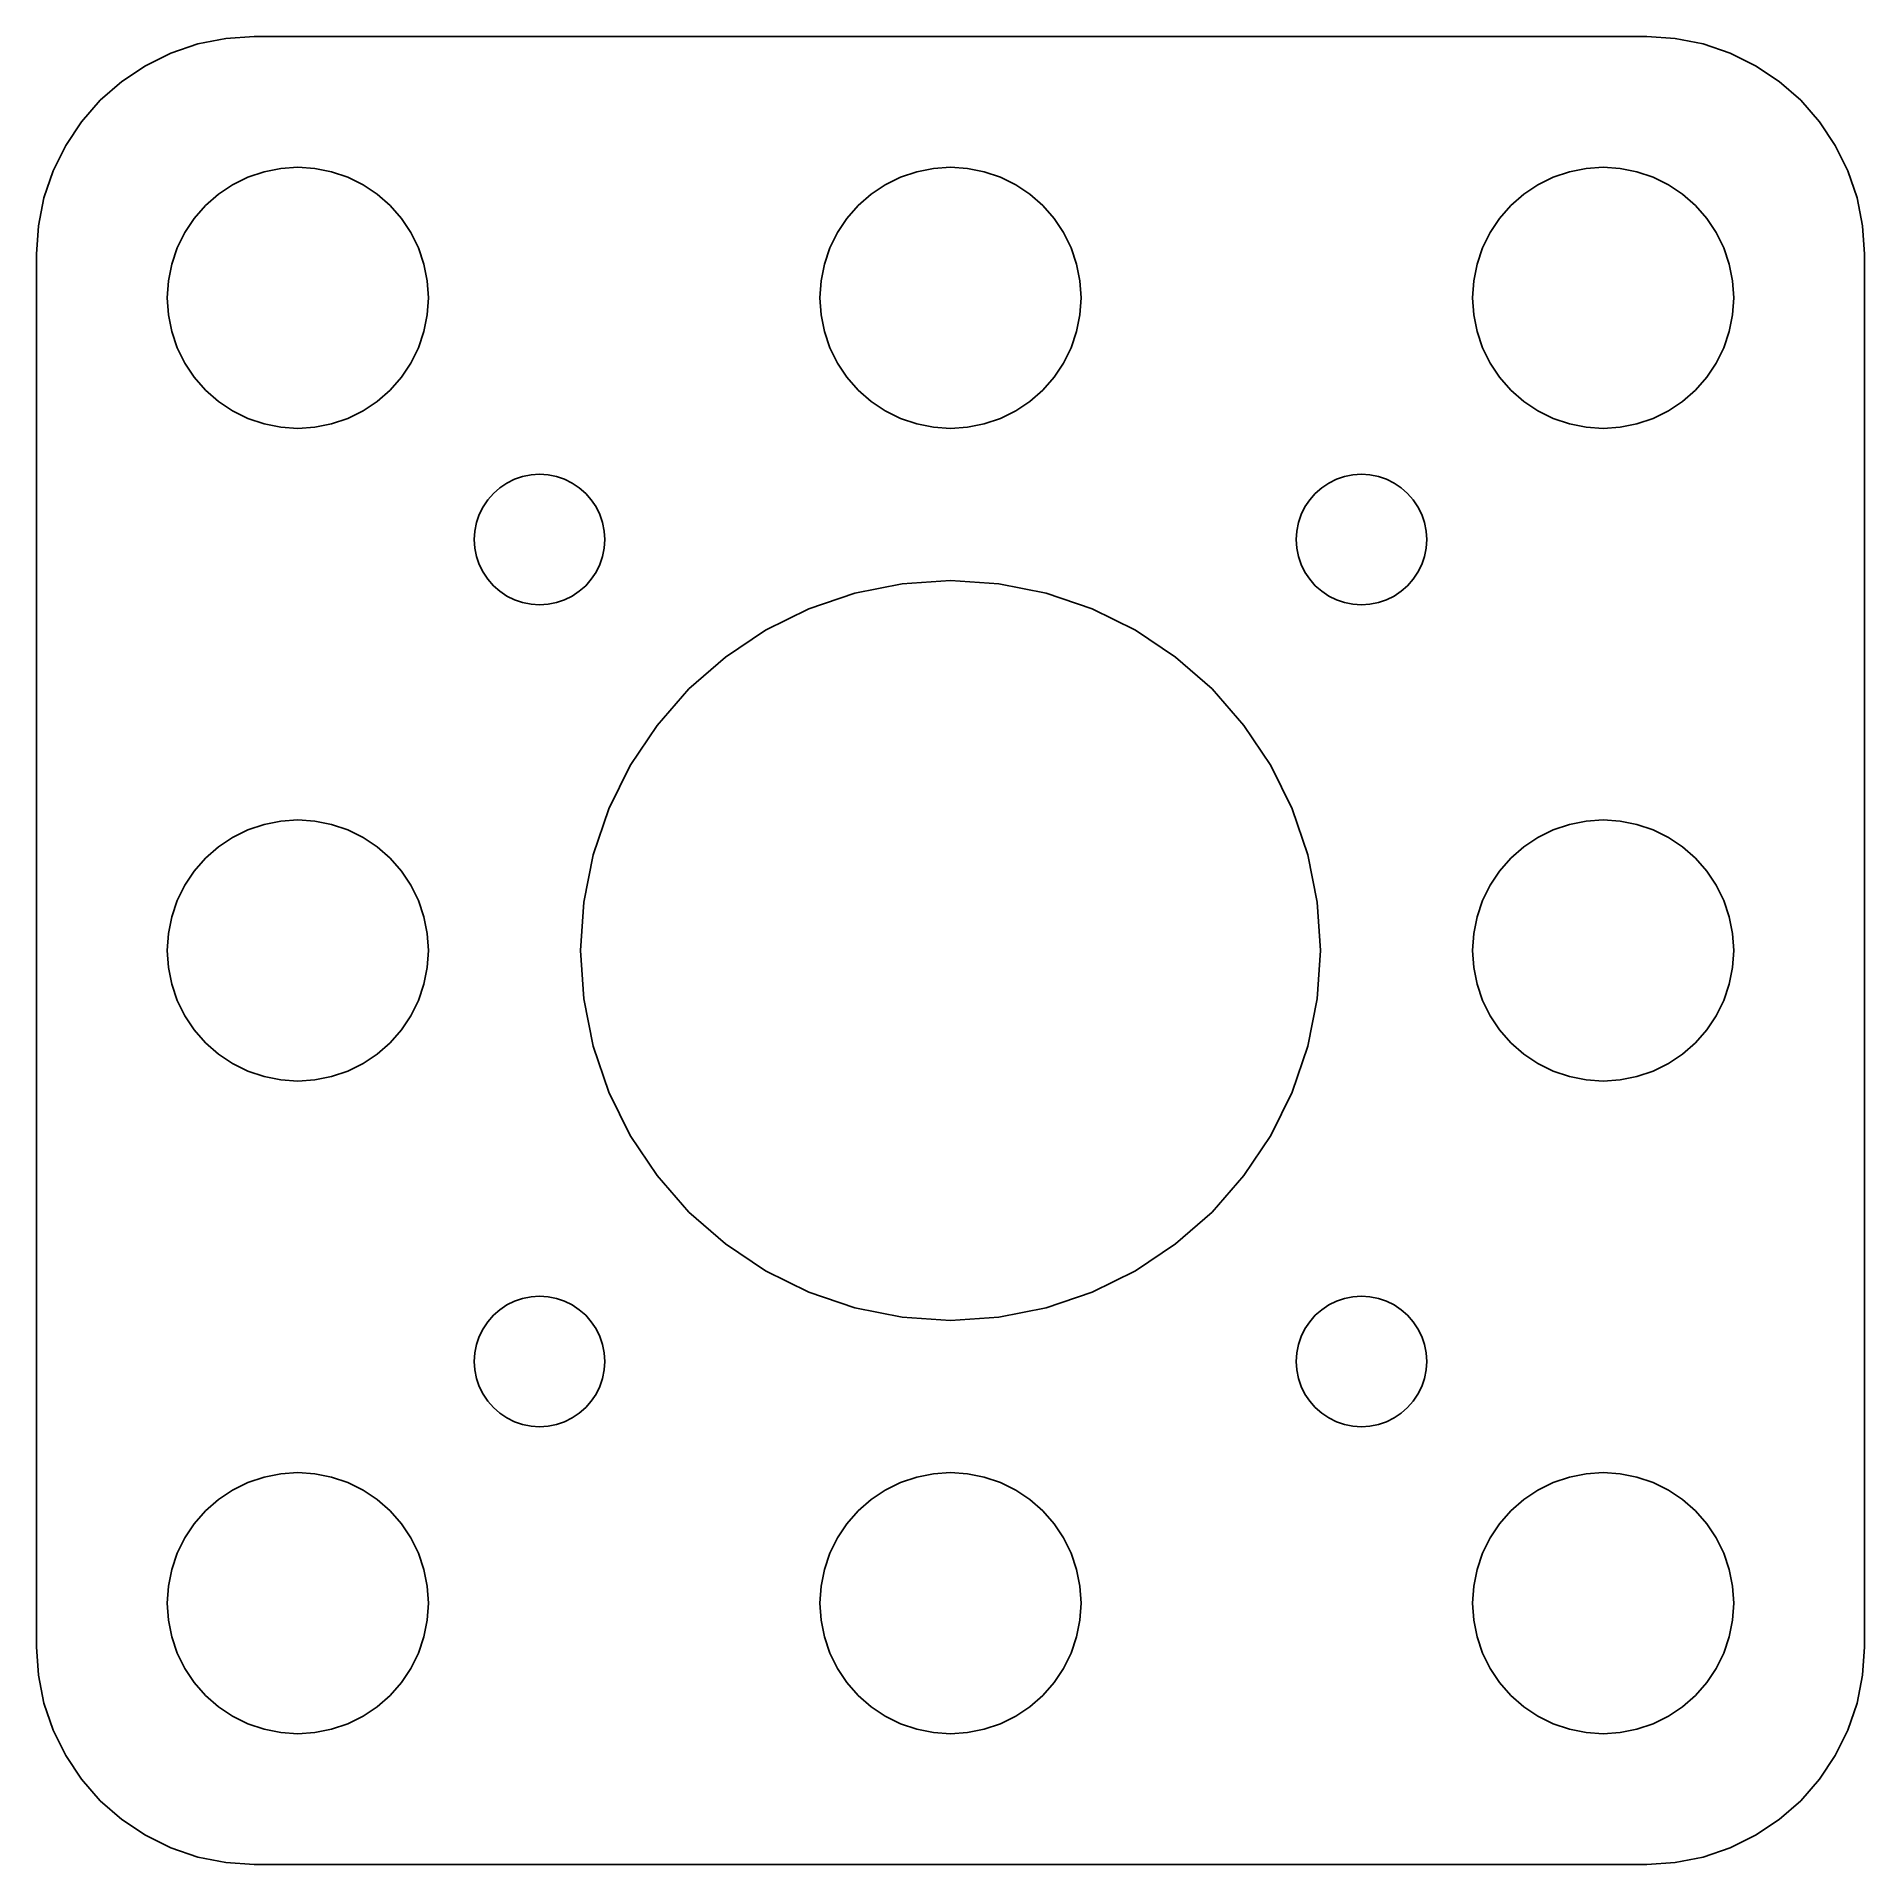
# Model space of a CAD drawing. Header units: metres. Extents: x -21 to 21, y -21 to 21.
import ezdxf

# ---------------------------------------------------------------- set-up
doc = ezdxf.new("R2010")
doc.units = ezdxf.units.M

msp = doc.modelspace()

# ---------------------------------------------------------------- linework, layer by layer
for p, q in [((-16.005, 21.005), (-16.6576, 20.9622)), ((16.005, 21.005), (-16.005, 21.005)), ((16.6576, 20.9622), (16.005, 21.005)), ((-17.9184, 20.6244), (-18.505, 20.3351)), ((-17.2991, 20.8346), (-17.9184, 20.6244)), ((-16.6576, 20.9622), (-17.2991, 20.8346)), ((17.2991, 20.8346), (16.6576, 20.9622)), ((17.9184, 20.6244), (17.2991, 20.8346)), ((18.505, 20.3351), (17.9184, 20.6244)), ((-18.505, 20.3351), (-19.0488, 19.9718)), ((19.0488, 19.9718), (18.505, 20.3351)), ((-19.0488, 19.9718), (-19.5405, 19.5405)), ((19.5405, 19.5405), (19.0488, 19.9718)), ((-19.5405, 19.5405), (-19.9718, 19.0488)), ((19.9718, 19.0488), (19.5405, 19.5405)), ((-19.9718, 19.0488), (-20.3351, 18.505)), ((20.3351, 18.505), (19.9718, 19.0488)), ((-20.3351, 18.505), (-20.6244, 17.9184)), ((20.6244, 17.9184), (20.3351, 18.505)), ((-20.6244, 17.9184), (-20.8346, 17.2991)), ((-16.5, 17.5981), (-16.148, 17.7716)), ((-16.148, 17.7716), (-15.7764, 17.8978)), ((-15.7764, 17.8978), (-15.3916, 17.9743)), ((-15.3916, 17.9743), (-15, 18)), ((-15, 18), (-14.6084, 17.9743)), ((-14.6084, 17.9743), (-14.2235, 17.8978)), ((-14.2235, 17.8978), (-13.8519, 17.7716)), ((-13.8519, 17.7716), (-13.5, 17.5981)), ((-1.5, 17.5981), (-1.14804, 17.7716)), ((-1.14804, 17.7716), (-0.776443, 17.8978)), ((-0.776443, 17.8978), (-0.391571, 17.9743)), ((-0.391571, 17.9743), (0, 18)), ((0, 18), (0.391571, 17.9743)), ((0.391571, 17.9743), (0.776443, 17.8978)), ((0.776443, 17.8978), (1.14804, 17.7716)), ((1.14804, 17.7716), (1.5, 17.5981)), ((13.5, 17.5981), (13.8519, 17.7716)), ((13.8519, 17.7716), (14.2235, 17.8978)), ((14.2235, 17.8978), (14.6084, 17.9743)), ((14.6084, 17.9743), (15, 18)), ((15, 18), (15.3916, 17.9743)), ((15.3916, 17.9743), (15.7764, 17.8978)), ((15.7764, 17.8978), (16.148, 17.7716)), ((16.148, 17.7716), (16.5, 17.5981)), ((20.8346, 17.2991), (20.6244, 17.9184)), ((-20.8346, 17.2991), (-20.9622, 16.6576)), ((-17.1213, 17.1213), (-16.8263, 17.3801)), ((-16.8263, 17.3801), (-16.5, 17.5981)), ((-13.5, 17.5981), (-13.1737, 17.3801)), ((-13.1737, 17.3801), (-12.8787, 17.1213)), ((-2.12131, 17.1213), (-1.82628, 17.3801)), ((-1.82628, 17.3801), (-1.5, 17.5981)), ((1.5, 17.5981), (1.82628, 17.3801)), ((1.82628, 17.3801), (2.12131, 17.1213)), ((12.8787, 17.1213), (13.1737, 17.3801)), ((13.1737, 17.3801), (13.5, 17.5981)), ((16.5, 17.5981), (16.8263, 17.3801)), ((16.8263, 17.3801), (17.1213, 17.1213)), ((20.9622, 16.6576), (20.8346, 17.2991)), ((-17.5981, 16.5), (-17.3801, 16.8263)), ((-17.3801, 16.8263), (-17.1213, 17.1213)), ((-12.8787, 17.1213), (-12.6199, 16.8263)), ((-12.6199, 16.8263), (-12.4019, 16.5)), ((-2.59807, 16.5), (-2.38005, 16.8263)), ((-2.38005, 16.8263), (-2.12131, 17.1213)), ((2.12131, 17.1213), (2.38005, 16.8263)), ((2.38005, 16.8263), (2.59807, 16.5)), ((12.4019, 16.5), (12.6199, 16.8263)), ((12.6199, 16.8263), (12.8787, 17.1213)), ((17.1213, 17.1213), (17.3801, 16.8263)), ((17.3801, 16.8263), (17.5981, 16.5)), ((-20.9622, 16.6576), (-21.005, 16.005)), ((-17.7716, 16.148), (-17.5981, 16.5)), ((-12.4019, 16.5), (-12.2283, 16.148)), ((-2.77164, 16.148), (-2.59807, 16.5)), ((2.59807, 16.5), (2.77164, 16.148)), ((12.2283, 16.148), (12.4019, 16.5)), ((17.5981, 16.5), (17.7716, 16.148)), ((21.005, 16.005), (20.9622, 16.6576)), ((-21.005, 16.005), (-21.005, -16.005)), ((-17.8978, 15.7764), (-17.7716, 16.148)), ((-12.2283, 16.148), (-12.1022, 15.7764)), ((-2.89777, 15.7764), (-2.77164, 16.148)), ((2.77164, 16.148), (2.89777, 15.7764)), ((12.1022, 15.7764), (12.2283, 16.148)), ((17.7716, 16.148), (17.8978, 15.7764)), ((21.005, -16.005), (21.005, 16.005)), ((-17.9743, 15.3916), (-17.8978, 15.7764)), ((-12.1022, 15.7764), (-12.0257, 15.3916)), ((-2.97432, 15.3916), (-2.89777, 15.7764)), ((2.89777, 15.7764), (2.97432, 15.3916)), ((12.0257, 15.3916), (12.1022, 15.7764)), ((17.8978, 15.7764), (17.9743, 15.3916)), ((-18, 15), (-17.9743, 15.3916)), ((-12.0257, 15.3916), (-12, 15)), ((-3, 15), (-2.97432, 15.3916)), ((2.97432, 15.3916), (3, 15)), ((12, 15), (12.0257, 15.3916)), ((17.9743, 15.3916), (18, 15)), ((-17.9743, 14.6084), (-18, 15)), ((-12, 15), (-12.0257, 14.6084)), ((-2.97432, 14.6084), (-3, 15)), ((3, 15), (2.97432, 14.6084)), ((12.0257, 14.6084), (12, 15)), ((18, 15), (17.9743, 14.6084)), ((-17.8978, 14.2235), (-17.9743, 14.6084)), ((-12.0257, 14.6084), (-12.1022, 14.2235)), ((-2.89777, 14.2235), (-2.97432, 14.6084)), ((2.97432, 14.6084), (2.89777, 14.2235)), ((12.1022, 14.2235), (12.0257, 14.6084)), ((17.9743, 14.6084), (17.8978, 14.2235)), ((-17.7716, 13.8519), (-17.8978, 14.2235)), ((-12.1022, 14.2235), (-12.2283, 13.8519)), ((-2.77164, 13.8519), (-2.89777, 14.2235)), ((2.89777, 14.2235), (2.77164, 13.8519)), ((12.2283, 13.8519), (12.1022, 14.2235)), ((17.8978, 14.2235), (17.7716, 13.8519)), ((-17.5981, 13.5), (-17.7716, 13.8519)), ((-17.3801, 13.1737), (-17.5981, 13.5)), ((-12.4019, 13.5), (-12.6199, 13.1737)), ((-12.2283, 13.8519), (-12.4019, 13.5)), ((-2.59807, 13.5), (-2.77164, 13.8519)), ((-2.38005, 13.1737), (-2.59807, 13.5)), ((2.59807, 13.5), (2.38005, 13.1737)), ((2.77164, 13.8519), (2.59807, 13.5)), ((12.4019, 13.5), (12.2283, 13.8519)), ((12.6199, 13.1737), (12.4019, 13.5)), ((17.5981, 13.5), (17.3801, 13.1737)), ((17.7716, 13.8519), (17.5981, 13.5)), ((-17.1213, 12.8787), (-17.3801, 13.1737)), ((-12.6199, 13.1737), (-12.8787, 12.8787)), ((-2.12131, 12.8787), (-2.38005, 13.1737)), ((2.38005, 13.1737), (2.12131, 12.8787)), ((12.8787, 12.8787), (12.6199, 13.1737)), ((17.3801, 13.1737), (17.1213, 12.8787)), ((-16.8263, 12.6199), (-17.1213, 12.8787)), ((-16.5, 12.4019), (-16.8263, 12.6199)), ((-13.1737, 12.6199), (-13.5, 12.4019)), ((-12.8787, 12.8787), (-13.1737, 12.6199)), ((-1.82628, 12.6199), (-2.12131, 12.8787)), ((-1.5, 12.4019), (-1.82628, 12.6199)), ((1.82628, 12.6199), (1.5, 12.4019)), ((2.12131, 12.8787), (1.82628, 12.6199)), ((13.1737, 12.6199), (12.8787, 12.8787)), ((13.5, 12.4019), (13.1737, 12.6199)), ((16.8263, 12.6199), (16.5, 12.4019)), ((17.1213, 12.8787), (16.8263, 12.6199)), ((-16.148, 12.2283), (-16.5, 12.4019)), ((-15.7764, 12.1022), (-16.148, 12.2283)), ((-13.8519, 12.2283), (-14.2235, 12.1022)), ((-13.5, 12.4019), (-13.8519, 12.2283)), ((-1.14804, 12.2283), (-1.5, 12.4019)), ((-0.776443, 12.1022), (-1.14804, 12.2283)), ((1.14804, 12.2283), (0.776443, 12.1022)), ((1.5, 12.4019), (1.14804, 12.2283)), ((13.8519, 12.2283), (13.5, 12.4019)), ((14.2235, 12.1022), (13.8519, 12.2283)), ((16.148, 12.2283), (15.7764, 12.1022)), ((16.5, 12.4019), (16.148, 12.2283)), ((-15.3916, 12.0257), (-15.7764, 12.1022)), ((-15, 12), (-15.3916, 12.0257)), ((-14.6084, 12.0257), (-15, 12)), ((-14.2235, 12.1022), (-14.6084, 12.0257)), ((-0.391571, 12.0257), (-0.776443, 12.1022)), ((0, 12), (-0.391571, 12.0257)), ((0.391571, 12.0257), (0, 12)), ((0.776443, 12.1022), (0.391571, 12.0257)), ((14.6084, 12.0257), (14.2235, 12.1022)), ((15, 12), (14.6084, 12.0257)), ((15.3916, 12.0257), (15, 12)), ((15.7764, 12.1022), (15.3916, 12.0257)), ((-9.83322, 10.8939), (-9.64078, 10.9322)), ((-9.64078, 10.9322), (-9.44499, 10.945)), ((-9.44499, 10.945), (-9.24921, 10.9322)), ((-9.24921, 10.9322), (-9.05676, 10.8939)), ((9.05676, 10.8939), (9.24921, 10.9322)), ((9.24921, 10.9322), (9.44499, 10.945)), ((9.44499, 10.945), (9.64078, 10.9322)), ((9.64078, 10.9322), (9.83322, 10.8939)), ((-10.635, 10.3581), (-10.5056, 10.5056)), ((-10.5056, 10.5056), (-10.3581, 10.635)), ((-10.3581, 10.635), (-10.195, 10.744)), ((-10.195, 10.744), (-10.019, 10.8308)), ((-10.019, 10.8308), (-9.83322, 10.8939)), ((-9.05676, 10.8939), (-8.87097, 10.8308)), ((-8.87097, 10.8308), (-8.69499, 10.744)), ((-8.69499, 10.744), (-8.53185, 10.635)), ((-8.53185, 10.635), (-8.38434, 10.5056)), ((-8.38434, 10.5056), (-8.25496, 10.3581)), ((8.25496, 10.3581), (8.38434, 10.5056)), ((8.38434, 10.5056), (8.53185, 10.635)), ((8.53185, 10.635), (8.69499, 10.744)), ((8.69499, 10.744), (8.87097, 10.8308)), ((8.87097, 10.8308), (9.05676, 10.8939)), ((9.83322, 10.8939), (10.019, 10.8308)), ((10.019, 10.8308), (10.195, 10.744)), ((10.195, 10.744), (10.3581, 10.635)), ((10.3581, 10.635), (10.5056, 10.5056)), ((10.5056, 10.5056), (10.635, 10.3581)), ((-10.8308, 10.019), (-10.744, 10.195)), ((-10.744, 10.195), (-10.635, 10.3581)), ((-8.25496, 10.3581), (-8.14595, 10.195)), ((-8.14595, 10.195), (-8.05917, 10.019)), ((8.05917, 10.019), (8.14595, 10.195)), ((8.14595, 10.195), (8.25496, 10.3581)), ((10.635, 10.3581), (10.744, 10.195)), ((10.744, 10.195), (10.8308, 10.019)), ((-10.9322, 9.64078), (-10.8939, 9.83322)), ((-10.8939, 9.83322), (-10.8308, 10.019)), ((-8.05917, 10.019), (-7.99611, 9.83322)), ((-7.99611, 9.83322), (-7.95782, 9.64078)), ((7.95782, 9.64078), (7.99611, 9.83322)), ((7.99611, 9.83322), (8.05917, 10.019)), ((10.8308, 10.019), (10.8939, 9.83322)), ((10.8939, 9.83322), (10.9322, 9.64078)), ((-10.945, 9.44499), (-10.9322, 9.64078)), ((-10.9322, 9.24921), (-10.945, 9.44499)), ((-10.8939, 9.05676), (-10.9322, 9.24921)), ((-7.95782, 9.24921), (-7.99611, 9.05676)), ((-7.95782, 9.64078), (-7.94499, 9.44499)), ((-7.94499, 9.44499), (-7.95782, 9.24921)), ((7.94499, 9.44499), (7.95782, 9.64078)), ((7.95782, 9.24921), (7.94499, 9.44499)), ((7.99611, 9.05676), (7.95782, 9.24921)), ((10.9322, 9.24921), (10.8939, 9.05676)), ((10.9322, 9.64078), (10.945, 9.44499)), ((10.945, 9.44499), (10.9322, 9.24921)), ((-10.8308, 8.87097), (-10.8939, 9.05676)), ((-10.744, 8.69499), (-10.8308, 8.87097)), ((-8.05917, 8.87097), (-8.14595, 8.69499)), ((-7.99611, 9.05676), (-8.05917, 8.87097)), ((8.05917, 8.87097), (7.99611, 9.05676)), ((8.14595, 8.69499), (8.05917, 8.87097)), ((10.8308, 8.87097), (10.744, 8.69499)), ((10.8939, 9.05676), (10.8308, 8.87097)), ((-10.635, 8.53185), (-10.744, 8.69499)), ((-10.5056, 8.38434), (-10.635, 8.53185)), ((-8.25496, 8.53185), (-8.38434, 8.38434)), ((-8.14595, 8.69499), (-8.25496, 8.53185)), ((-2.19995, 8.21036), (-1.10947, 8.42728)), ((-1.10947, 8.42728), (0, 8.5)), ((0, 8.5), (1.10947, 8.42728)), ((1.10947, 8.42728), (2.19995, 8.21036)), ((8.25496, 8.53185), (8.14595, 8.69499)), ((8.38434, 8.38434), (8.25496, 8.53185)), ((10.635, 8.53185), (10.5056, 8.38434)), ((10.744, 8.69499), (10.635, 8.53185)), ((-10.3581, 8.25496), (-10.5056, 8.38434)), ((-10.195, 8.14595), (-10.3581, 8.25496)), ((-10.019, 8.05917), (-10.195, 8.14595)), ((-9.83322, 7.99611), (-10.019, 8.05917)), ((-9.64078, 7.95782), (-9.83322, 7.99611)), ((-9.05676, 7.99611), (-9.24921, 7.95782)), ((-8.87097, 8.05917), (-9.05676, 7.99611)), ((-8.69499, 8.14595), (-8.87097, 8.05917)), ((-8.53185, 8.25496), (-8.69499, 8.14595)), ((-8.38434, 8.38434), (-8.53185, 8.25496)), ((-3.25281, 7.85297), (-2.19995, 8.21036)), ((2.19995, 8.21036), (3.25281, 7.85297)), ((8.53185, 8.25496), (8.38434, 8.38434)), ((8.69499, 8.14595), (8.53185, 8.25496)), ((8.87097, 8.05917), (8.69499, 8.14595)), ((9.05676, 7.99611), (8.87097, 8.05917)), ((9.24921, 7.95782), (9.05676, 7.99611)), ((9.83322, 7.99611), (9.64078, 7.95782)), ((10.019, 8.05917), (9.83322, 7.99611)), ((10.195, 8.14595), (10.019, 8.05917)), ((10.3581, 8.25496), (10.195, 8.14595)), ((10.5056, 8.38434), (10.3581, 8.25496)), ((-9.44499, 7.94499), (-9.64078, 7.95782)), ((-9.24921, 7.95782), (-9.44499, 7.94499)), ((-4.25, 7.36121), (-3.25281, 7.85297)), ((3.25281, 7.85297), (4.25, 7.36121)), ((9.44499, 7.94499), (9.24921, 7.95782)), ((9.64078, 7.95782), (9.44499, 7.94499)), ((-5.17447, 6.7435), (-4.25, 7.36121)), ((4.25, 7.36121), (5.17447, 6.7435)), ((-6.01041, 6.01041), (-5.17447, 6.7435)), ((5.17447, 6.7435), (6.01041, 6.01041)), ((-6.7435, 5.17447), (-6.01041, 6.01041)), ((6.01041, 6.01041), (6.7435, 5.17447)), ((-7.36121, 4.25), (-6.7435, 5.17447)), ((6.7435, 5.17447), (7.36121, 4.25)), ((-7.85297, 3.25281), (-7.36121, 4.25)), ((7.36121, 4.25), (7.85297, 3.25281)), ((-15.7764, 2.89777), (-15.3916, 2.97432)), ((-15.3916, 2.97432), (-15, 3)), ((-15, 3), (-14.6084, 2.97432)), ((-14.6084, 2.97432), (-14.2235, 2.89777)), ((-8.21036, 2.19995), (-7.85297, 3.25281)), ((7.85297, 3.25281), (8.21036, 2.19995)), ((14.2235, 2.89777), (14.6084, 2.97432)), ((14.6084, 2.97432), (15, 3)), ((15, 3), (15.3916, 2.97432)), ((15.3916, 2.97432), (15.7764, 2.89777)), ((-16.8263, 2.38005), (-16.5, 2.59807)), ((-16.5, 2.59807), (-16.148, 2.77164)), ((-16.148, 2.77164), (-15.7764, 2.89777)), ((-14.2235, 2.89777), (-13.8519, 2.77164)), ((-13.8519, 2.77164), (-13.5, 2.59807)), ((-13.5, 2.59807), (-13.1737, 2.38005)), ((13.1737, 2.38005), (13.5, 2.59807)), ((13.5, 2.59807), (13.8519, 2.77164)), ((13.8519, 2.77164), (14.2235, 2.89777)), ((15.7764, 2.89777), (16.148, 2.77164)), ((16.148, 2.77164), (16.5, 2.59807)), ((16.5, 2.59807), (16.8263, 2.38005)), ((-17.3801, 1.82628), (-17.1213, 2.12131)), ((-17.1213, 2.12131), (-16.8263, 2.38005)), ((-13.1737, 2.38005), (-12.8787, 2.12131)), ((-12.8787, 2.12131), (-12.6199, 1.82628)), ((-8.42728, 1.10947), (-8.21036, 2.19995)), ((8.21036, 2.19995), (8.42728, 1.10947)), ((12.6199, 1.82628), (12.8787, 2.12131)), ((12.8787, 2.12131), (13.1737, 2.38005)), ((16.8263, 2.38005), (17.1213, 2.12131)), ((17.1213, 2.12131), (17.3801, 1.82628)), ((-17.5981, 1.5), (-17.3801, 1.82628)), ((-12.6199, 1.82628), (-12.4019, 1.5)), ((12.4019, 1.5), (12.6199, 1.82628)), ((17.3801, 1.82628), (17.5981, 1.5)), ((-17.7716, 1.14804), (-17.5981, 1.5)), ((-12.4019, 1.5), (-12.2283, 1.14804)), ((12.2283, 1.14804), (12.4019, 1.5)), ((17.5981, 1.5), (17.7716, 1.14804)), ((-17.8978, 0.776443), (-17.7716, 1.14804)), ((-12.2283, 1.14804), (-12.1022, 0.776443)), ((-8.5, 0), (-8.42728, 1.10947)), ((8.42728, 1.10947), (8.5, 0)), ((12.1022, 0.776443), (12.2283, 1.14804)), ((17.7716, 1.14804), (17.8978, 0.776443)), ((-17.9743, 0.391571), (-17.8978, 0.776443)), ((-12.1022, 0.776443), (-12.0257, 0.391571)), ((12.0257, 0.391571), (12.1022, 0.776443)), ((17.8978, 0.776443), (17.9743, 0.391571)), ((-18, 0), (-17.9743, 0.391571)), ((-17.9743, -0.391571), (-18, 0)), ((-12.0257, 0.391571), (-12, 0)), ((-12, 0), (-12.0257, -0.391571)), ((-8.42728, -1.10947), (-8.5, 0)), ((8.5, 0), (8.42728, -1.10947)), ((12, 0), (12.0257, 0.391571)), ((12.0257, -0.391571), (12, 0)), ((17.9743, 0.391571), (18, 0)), ((18, 0), (17.9743, -0.391571)), ((-17.8978, -0.776443), (-17.9743, -0.391571)), ((-12.0257, -0.391571), (-12.1022, -0.776443)), ((12.1022, -0.776443), (12.0257, -0.391571)), ((17.9743, -0.391571), (17.8978, -0.776443)), ((-17.7716, -1.14804), (-17.8978, -0.776443)), ((-12.1022, -0.776443), (-12.2283, -1.14804)), ((12.2283, -1.14804), (12.1022, -0.776443)), ((17.8978, -0.776443), (17.7716, -1.14804)), ((-17.5981, -1.5), (-17.7716, -1.14804)), ((-12.2283, -1.14804), (-12.4019, -1.5)), ((-8.21036, -2.19995), (-8.42728, -1.10947)), ((8.42728, -1.10947), (8.21036, -2.19995)), ((12.4019, -1.5), (12.2283, -1.14804)), ((17.7716, -1.14804), (17.5981, -1.5)), ((-17.3801, -1.82628), (-17.5981, -1.5)), ((-12.4019, -1.5), (-12.6199, -1.82628)), ((12.6199, -1.82628), (12.4019, -1.5)), ((17.5981, -1.5), (17.3801, -1.82628)), ((-17.1213, -2.12131), (-17.3801, -1.82628)), ((-12.6199, -1.82628), (-12.8787, -2.12131)), ((12.8787, -2.12131), (12.6199, -1.82628)), ((17.3801, -1.82628), (17.1213, -2.12131)), ((-16.8263, -2.38005), (-17.1213, -2.12131)), ((-16.5, -2.59807), (-16.8263, -2.38005)), ((-13.1737, -2.38005), (-13.5, -2.59807)), ((-12.8787, -2.12131), (-13.1737, -2.38005)), ((-7.85297, -3.25281), (-8.21036, -2.19995)), ((8.21036, -2.19995), (7.85297, -3.25281)), ((13.1737, -2.38005), (12.8787, -2.12131)), ((13.5, -2.59807), (13.1737, -2.38005)), ((16.8263, -2.38005), (16.5, -2.59807)), ((17.1213, -2.12131), (16.8263, -2.38005)), ((-16.148, -2.77164), (-16.5, -2.59807)), ((-15.7764, -2.89777), (-16.148, -2.77164)), ((-15.3916, -2.97432), (-15.7764, -2.89777)), ((-14.2235, -2.89777), (-14.6084, -2.97432)), ((-13.8519, -2.77164), (-14.2235, -2.89777)), ((-13.5, -2.59807), (-13.8519, -2.77164)), ((13.8519, -2.77164), (13.5, -2.59807)), ((14.2235, -2.89777), (13.8519, -2.77164)), ((14.6084, -2.97432), (14.2235, -2.89777)), ((15.7764, -2.89777), (15.3916, -2.97432)), ((16.148, -2.77164), (15.7764, -2.89777)), ((16.5, -2.59807), (16.148, -2.77164)), ((-15, -3), (-15.3916, -2.97432)), ((-14.6084, -2.97432), (-15, -3)), ((-7.36121, -4.25), (-7.85297, -3.25281)), ((7.85297, -3.25281), (7.36121, -4.25)), ((15, -3), (14.6084, -2.97432)), ((15.3916, -2.97432), (15, -3)), ((-6.7435, -5.17447), (-7.36121, -4.25)), ((7.36121, -4.25), (6.7435, -5.17447)), ((-6.01041, -6.01041), (-6.7435, -5.17447)), ((6.7435, -5.17447), (6.01041, -6.01041)), ((-5.17447, -6.7435), (-6.01041, -6.01041)), ((6.01041, -6.01041), (5.17447, -6.7435)), ((-4.25, -7.36121), (-5.17447, -6.7435)), ((5.17447, -6.7435), (4.25, -7.36121)), ((-3.25281, -7.85297), (-4.25, -7.36121)), ((4.25, -7.36121), (3.25281, -7.85297)), ((-9.83322, -7.99611), (-9.64078, -7.95782)), ((-9.64078, -7.95782), (-9.44499, -7.94499)), ((-9.44499, -7.94499), (-9.24921, -7.95782)), ((-9.24921, -7.95782), (-9.05676, -7.99611)), ((-2.19995, -8.21036), (-3.25281, -7.85297)), ((3.25281, -7.85297), (2.19995, -8.21036)), ((9.05676, -7.99611), (9.24921, -7.95782)), ((9.24921, -7.95782), (9.44499, -7.94499)), ((9.44499, -7.94499), (9.64078, -7.95782)), ((9.64078, -7.95782), (9.83322, -7.99611)), ((-10.635, -8.53185), (-10.5056, -8.38434)), ((-10.5056, -8.38434), (-10.3581, -8.25496)), ((-10.3581, -8.25496), (-10.195, -8.14595)), ((-10.195, -8.14595), (-10.019, -8.05917)), ((-10.019, -8.05917), (-9.83322, -7.99611)), ((-9.05676, -7.99611), (-8.87097, -8.05917)), ((-8.87097, -8.05917), (-8.69499, -8.14595)), ((-8.69499, -8.14595), (-8.53185, -8.25496)), ((-8.53185, -8.25496), (-8.38434, -8.38434)), ((-8.38434, -8.38434), (-8.25496, -8.53185)), ((-1.10947, -8.42728), (-2.19995, -8.21036)), ((2.19995, -8.21036), (1.10947, -8.42728)), ((8.25496, -8.53185), (8.38434, -8.38434)), ((8.38434, -8.38434), (8.53185, -8.25496)), ((8.53185, -8.25496), (8.69499, -8.14595)), ((8.69499, -8.14595), (8.87097, -8.05917)), ((8.87097, -8.05917), (9.05676, -7.99611)), ((9.83322, -7.99611), (10.019, -8.05917)), ((10.019, -8.05917), (10.195, -8.14595)), ((10.195, -8.14595), (10.3581, -8.25496)), ((10.3581, -8.25496), (10.5056, -8.38434)), ((10.5056, -8.38434), (10.635, -8.53185)), ((-10.8308, -8.87097), (-10.744, -8.69499)), ((-10.744, -8.69499), (-10.635, -8.53185)), ((-8.25496, -8.53185), (-8.14595, -8.69499)), ((-8.14595, -8.69499), (-8.05917, -8.87097)), ((0, -8.5), (-1.10947, -8.42728)), ((1.10947, -8.42728), (0, -8.5)), ((8.05917, -8.87097), (8.14595, -8.69499)), ((8.14595, -8.69499), (8.25496, -8.53185)), ((10.635, -8.53185), (10.744, -8.69499)), ((10.744, -8.69499), (10.8308, -8.87097)), ((-10.9322, -9.24921), (-10.8939, -9.05676)), ((-10.8939, -9.05676), (-10.8308, -8.87097)), ((-8.05917, -8.87097), (-7.99611, -9.05676)), ((-7.99611, -9.05676), (-7.95782, -9.24921)), ((7.95782, -9.24921), (7.99611, -9.05676)), ((7.99611, -9.05676), (8.05917, -8.87097)), ((10.8308, -8.87097), (10.8939, -9.05676)), ((10.8939, -9.05676), (10.9322, -9.24921)), ((-10.945, -9.44499), (-10.9322, -9.24921)), ((-10.9322, -9.64078), (-10.945, -9.44499)), ((-10.8939, -9.83322), (-10.9322, -9.64078)), ((-7.95782, -9.64078), (-7.99611, -9.83322)), ((-7.95782, -9.24921), (-7.94499, -9.44499)), ((-7.94499, -9.44499), (-7.95782, -9.64078)), ((7.94499, -9.44499), (7.95782, -9.24921)), ((7.95782, -9.64078), (7.94499, -9.44499)), ((7.99611, -9.83322), (7.95782, -9.64078)), ((10.9322, -9.64078), (10.8939, -9.83322)), ((10.9322, -9.24921), (10.945, -9.44499)), ((10.945, -9.44499), (10.9322, -9.64078)), ((-10.8308, -10.019), (-10.8939, -9.83322)), ((-10.744, -10.195), (-10.8308, -10.019)), ((-8.05917, -10.019), (-8.14595, -10.195)), ((-7.99611, -9.83322), (-8.05917, -10.019)), ((8.05917, -10.019), (7.99611, -9.83322)), ((8.14595, -10.195), (8.05917, -10.019)), ((10.8308, -10.019), (10.744, -10.195)), ((10.8939, -9.83322), (10.8308, -10.019)), ((-10.635, -10.3581), (-10.744, -10.195)), ((-10.5056, -10.5056), (-10.635, -10.3581)), ((-8.25496, -10.3581), (-8.38434, -10.5056)), ((-8.14595, -10.195), (-8.25496, -10.3581)), ((8.25496, -10.3581), (8.14595, -10.195)), ((8.38434, -10.5056), (8.25496, -10.3581)), ((10.635, -10.3581), (10.5056, -10.5056)), ((10.744, -10.195), (10.635, -10.3581)), ((-10.3581, -10.635), (-10.5056, -10.5056)), ((-10.195, -10.744), (-10.3581, -10.635)), ((-10.019, -10.8308), (-10.195, -10.744)), ((-9.83322, -10.8939), (-10.019, -10.8308)), ((-9.64078, -10.9322), (-9.83322, -10.8939)), ((-9.05676, -10.8939), (-9.24921, -10.9322)), ((-8.87097, -10.8308), (-9.05676, -10.8939)), ((-8.69499, -10.744), (-8.87097, -10.8308)), ((-8.53185, -10.635), (-8.69499, -10.744)), ((-8.38434, -10.5056), (-8.53185, -10.635)), ((8.53185, -10.635), (8.38434, -10.5056)), ((8.69499, -10.744), (8.53185, -10.635)), ((8.87097, -10.8308), (8.69499, -10.744)), ((9.05676, -10.8939), (8.87097, -10.8308)), ((9.24921, -10.9322), (9.05676, -10.8939)), ((9.83322, -10.8939), (9.64078, -10.9322)), ((10.019, -10.8308), (9.83322, -10.8939)), ((10.195, -10.744), (10.019, -10.8308)), ((10.3581, -10.635), (10.195, -10.744)), ((10.5056, -10.5056), (10.3581, -10.635)), ((-9.44499, -10.945), (-9.64078, -10.9322)), ((-9.24921, -10.9322), (-9.44499, -10.945)), ((9.44499, -10.945), (9.24921, -10.9322)), ((9.64078, -10.9322), (9.44499, -10.945)), ((-16.148, -12.2283), (-15.7764, -12.1022)), ((-15.7764, -12.1022), (-15.3916, -12.0257)), ((-15.3916, -12.0257), (-15, -12)), ((-15, -12), (-14.6084, -12.0257)), ((-14.6084, -12.0257), (-14.2235, -12.1022)), ((-14.2235, -12.1022), (-13.8519, -12.2283)), ((-1.14804, -12.2283), (-0.776443, -12.1022)), ((-0.776443, -12.1022), (-0.391571, -12.0257)), ((-0.391571, -12.0257), (0, -12)), ((0, -12), (0.391571, -12.0257)), ((0.391571, -12.0257), (0.776443, -12.1022)), ((0.776443, -12.1022), (1.14804, -12.2283)), ((13.8519, -12.2283), (14.2235, -12.1022)), ((14.2235, -12.1022), (14.6084, -12.0257)), ((14.6084, -12.0257), (15, -12)), ((15, -12), (15.3916, -12.0257)), ((15.3916, -12.0257), (15.7764, -12.1022)), ((15.7764, -12.1022), (16.148, -12.2283)), ((-16.8263, -12.6199), (-16.5, -12.4019)), ((-16.5, -12.4019), (-16.148, -12.2283)), ((-13.8519, -12.2283), (-13.5, -12.4019)), ((-13.5, -12.4019), (-13.1737, -12.6199)), ((-1.82628, -12.6199), (-1.5, -12.4019)), ((-1.5, -12.4019), (-1.14804, -12.2283)), ((1.14804, -12.2283), (1.5, -12.4019)), ((1.5, -12.4019), (1.82628, -12.6199)), ((13.1737, -12.6199), (13.5, -12.4019)), ((13.5, -12.4019), (13.8519, -12.2283)), ((16.148, -12.2283), (16.5, -12.4019)), ((16.5, -12.4019), (16.8263, -12.6199)), ((-17.3801, -13.1737), (-17.1213, -12.8787)), ((-17.1213, -12.8787), (-16.8263, -12.6199)), ((-13.1737, -12.6199), (-12.8787, -12.8787)), ((-12.8787, -12.8787), (-12.6199, -13.1737)), ((-2.38005, -13.1737), (-2.12131, -12.8787)), ((-2.12131, -12.8787), (-1.82628, -12.6199)), ((1.82628, -12.6199), (2.12131, -12.8787)), ((2.12131, -12.8787), (2.38005, -13.1737)), ((12.6199, -13.1737), (12.8787, -12.8787)), ((12.8787, -12.8787), (13.1737, -12.6199)), ((16.8263, -12.6199), (17.1213, -12.8787)), ((17.1213, -12.8787), (17.3801, -13.1737)), ((-17.5981, -13.5), (-17.3801, -13.1737)), ((-12.6199, -13.1737), (-12.4019, -13.5)), ((-2.59807, -13.5), (-2.38005, -13.1737)), ((2.38005, -13.1737), (2.59807, -13.5)), ((12.4019, -13.5), (12.6199, -13.1737)), ((17.3801, -13.1737), (17.5981, -13.5)), ((-17.8978, -14.2235), (-17.7716, -13.8519)), ((-17.7716, -13.8519), (-17.5981, -13.5)), ((-12.4019, -13.5), (-12.2283, -13.8519)), ((-12.2283, -13.8519), (-12.1022, -14.2235)), ((-2.89777, -14.2235), (-2.77164, -13.8519)), ((-2.77164, -13.8519), (-2.59807, -13.5)), ((2.59807, -13.5), (2.77164, -13.8519)), ((2.77164, -13.8519), (2.89777, -14.2235)), ((12.1022, -14.2235), (12.2283, -13.8519)), ((12.2283, -13.8519), (12.4019, -13.5)), ((17.5981, -13.5), (17.7716, -13.8519)), ((17.7716, -13.8519), (17.8978, -14.2235)), ((-17.9743, -14.6084), (-17.8978, -14.2235)), ((-12.1022, -14.2235), (-12.0257, -14.6084)), ((-2.97432, -14.6084), (-2.89777, -14.2235)), ((2.89777, -14.2235), (2.97432, -14.6084)), ((12.0257, -14.6084), (12.1022, -14.2235)), ((17.8978, -14.2235), (17.9743, -14.6084)), ((-18, -15), (-17.9743, -14.6084)), ((-12.0257, -14.6084), (-12, -15)), ((-3, -15), (-2.97432, -14.6084)), ((2.97432, -14.6084), (3, -15)), ((12, -15), (12.0257, -14.6084)), ((17.9743, -14.6084), (18, -15)), ((-17.9743, -15.3916), (-18, -15)), ((-12, -15), (-12.0257, -15.3916)), ((-2.97432, -15.3916), (-3, -15)), ((3, -15), (2.97432, -15.3916)), ((12.0257, -15.3916), (12, -15)), ((18, -15), (17.9743, -15.3916)), ((-17.8978, -15.7764), (-17.9743, -15.3916)), ((-12.0257, -15.3916), (-12.1022, -15.7764)), ((-2.89777, -15.7764), (-2.97432, -15.3916)), ((2.97432, -15.3916), (2.89777, -15.7764)), ((12.1022, -15.7764), (12.0257, -15.3916)), ((17.9743, -15.3916), (17.8978, -15.7764)), ((-17.7716, -16.148), (-17.8978, -15.7764)), ((-12.1022, -15.7764), (-12.2283, -16.148)), ((-2.77164, -16.148), (-2.89777, -15.7764)), ((2.89777, -15.7764), (2.77164, -16.148)), ((12.2283, -16.148), (12.1022, -15.7764)), ((17.8978, -15.7764), (17.7716, -16.148)), ((-21.005, -16.005), (-20.9622, -16.6576)), ((-17.5981, -16.5), (-17.7716, -16.148)), ((-12.2283, -16.148), (-12.4019, -16.5)), ((-2.59807, -16.5), (-2.77164, -16.148)), ((2.77164, -16.148), (2.59807, -16.5)), ((12.4019, -16.5), (12.2283, -16.148)), ((17.7716, -16.148), (17.5981, -16.5)), ((20.9622, -16.6576), (21.005, -16.005)), ((-20.9622, -16.6576), (-20.8346, -17.2991)), ((-17.3801, -16.8263), (-17.5981, -16.5)), ((-12.4019, -16.5), (-12.6199, -16.8263)), ((-2.38005, -16.8263), (-2.59807, -16.5)), ((2.59807, -16.5), (2.38005, -16.8263)), ((12.6199, -16.8263), (12.4019, -16.5)), ((17.5981, -16.5), (17.3801, -16.8263)), ((20.8346, -17.2991), (20.9622, -16.6576)), ((-17.1213, -17.1213), (-17.3801, -16.8263)), ((-16.8263, -17.3801), (-17.1213, -17.1213)), ((-12.8787, -17.1213), (-13.1737, -17.3801)), ((-12.6199, -16.8263), (-12.8787, -17.1213)), ((-2.12131, -17.1213), (-2.38005, -16.8263)), ((-1.82628, -17.3801), (-2.12131, -17.1213)), ((2.12131, -17.1213), (1.82628, -17.3801)), ((2.38005, -16.8263), (2.12131, -17.1213)), ((12.8787, -17.1213), (12.6199, -16.8263)), ((13.1737, -17.3801), (12.8787, -17.1213)), ((17.1213, -17.1213), (16.8263, -17.3801)), ((17.3801, -16.8263), (17.1213, -17.1213)), ((-20.8346, -17.2991), (-20.6244, -17.9184)), ((-16.5, -17.5981), (-16.8263, -17.3801)), ((-16.148, -17.7716), (-16.5, -17.5981)), ((-13.5, -17.5981), (-13.8519, -17.7716)), ((-13.1737, -17.3801), (-13.5, -17.5981)), ((-1.5, -17.5981), (-1.82628, -17.3801)), ((-1.14804, -17.7716), (-1.5, -17.5981)), ((1.5, -17.5981), (1.14804, -17.7716)), ((1.82628, -17.3801), (1.5, -17.5981)), ((13.5, -17.5981), (13.1737, -17.3801)), ((13.8519, -17.7716), (13.5, -17.5981)), ((16.5, -17.5981), (16.148, -17.7716)), ((16.8263, -17.3801), (16.5, -17.5981)), ((20.6244, -17.9184), (20.8346, -17.2991)), ((-20.6244, -17.9184), (-20.3351, -18.505)), ((-15.7764, -17.8978), (-16.148, -17.7716)), ((-15.3916, -17.9743), (-15.7764, -17.8978)), ((-15, -18), (-15.3916, -17.9743)), ((-14.6084, -17.9743), (-15, -18)), ((-14.2235, -17.8978), (-14.6084, -17.9743)), ((-13.8519, -17.7716), (-14.2235, -17.8978)), ((-0.776443, -17.8978), (-1.14804, -17.7716)), ((-0.391571, -17.9743), (-0.776443, -17.8978)), ((0, -18), (-0.391571, -17.9743)), ((0.391571, -17.9743), (0, -18)), ((0.776443, -17.8978), (0.391571, -17.9743)), ((1.14804, -17.7716), (0.776443, -17.8978)), ((14.2235, -17.8978), (13.8519, -17.7716)), ((14.6084, -17.9743), (14.2235, -17.8978)), ((15, -18), (14.6084, -17.9743)), ((15.3916, -17.9743), (15, -18)), ((15.7764, -17.8978), (15.3916, -17.9743)), ((16.148, -17.7716), (15.7764, -17.8978)), ((20.3351, -18.505), (20.6244, -17.9184)), ((-20.3351, -18.505), (-19.9718, -19.0488)), ((19.9718, -19.0488), (20.3351, -18.505)), ((-19.9718, -19.0488), (-19.5405, -19.5405)), ((19.5405, -19.5405), (19.9718, -19.0488)), ((-19.5405, -19.5405), (-19.0488, -19.9718)), ((19.0488, -19.9718), (19.5405, -19.5405)), ((-19.0488, -19.9718), (-18.505, -20.3351)), ((18.505, -20.3351), (19.0488, -19.9718)), ((-18.505, -20.3351), (-17.9184, -20.6244)), ((17.9184, -20.6244), (18.505, -20.3351)), ((-17.9184, -20.6244), (-17.2991, -20.8346)), ((-17.2991, -20.8346), (-16.6576, -20.9622)), ((-16.6576, -20.9622), (-16.005, -21.005)), ((-16.005, -21.005), (16.005, -21.005)), ((16.005, -21.005), (16.6576, -20.9622)), ((16.6576, -20.9622), (17.2991, -20.8346)), ((17.2991, -20.8346), (17.9184, -20.6244))]:
    msp.add_line(p, q)

doc.saveas('drawing.dxf')
